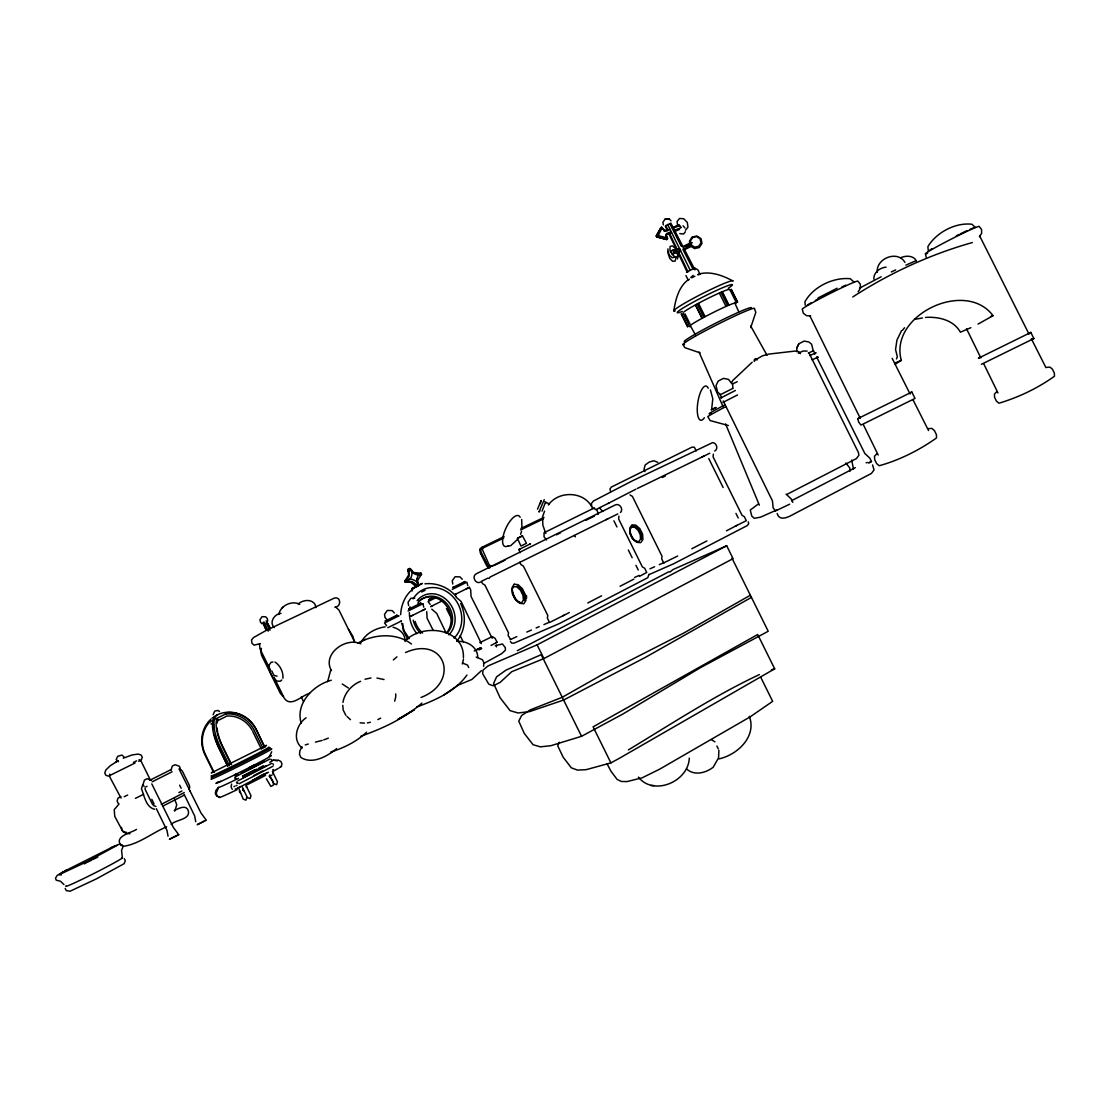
<?xml version="1.0" encoding="UTF-8"?>
<svg xmlns="http://www.w3.org/2000/svg" width="1110" height="1110" viewBox="0 0 1110 1110"><rect width="100%" height="100%" fill="white"/><g stroke="black" fill="none" stroke-linecap="round" stroke-linejoin="round"><path stroke-width="1.5" d="M412.115 591.019L412.129 588.453L422.355 583.388L419.455 584.914M677.697 556.013L663.752 562.867M282.939 678.238C283.425 672.022 280.219 665.431 274.975 662.046M667.915 248.89L667.845 251.859L669.649 255.55L672.285 257.77L674.186 257.243M718.891 750.207L718.572 757.783L713.23 767.204C705.78 773.018 694.194 776.043 686.577 768.952M213.106 714.701L214.743 711.08L217.976 710.469L219.516 711.538M521.95 528.637L521.686 519.438M170.968 770.368L172.3 766.08L175.102 764.707L179.279 766.233L180.32 768.356M877.302 272.352C875.734 258.38 897.671 249.75 904.955 262.404M483.613 666.305L483.891 662.642L482.448 659.729L476.232 657.12M327.63 681.72L330.863 669.538M618.908 516.15L618.672 519.036L642.371 566.905L644.674 568.223L646.755 572.441L639.54 576.326M408.744 569.042L407.869 571.414L408.938 570.901L407.994 569.402L409.729 568.5L410.312 570.096A10.212 8.922 61.3 0 0 421.023 574.591L421.134 573.301L413.863 572.524L409.729 568.5L407.994 569.402L408.633 575.077L404.762 581.224L405.178 582.084L410.436 582.015L416.611 586.857M713.341 454.143L713.12 456.931L742.063 515.345L744.297 516.622L746.308 520.687L735.375 526.182M873.834 279.123C873.501 272.45 879.925 267.676 886.085 267.149M673.812 310.814C675.532 299.714 678.723 286.602 688.366 279.637M537.49 509.185L541.167 500.554L540.32 503.662M259.532 644.105L259.906 648.67L270.327 669.829M542.041 511.127L545.107 503.232M545.62 503.399L545.718 502.497M400.654 614.69C401.14 603.216 406.843 591.547 417.36 586.177M689.31 758.13C688.38 781.565 653.707 796.522 638.389 777.125M281.399 766.635L281.94 763.749L280.788 761.404L278.194 760.114L275.211 760.253M231.629 784.062L231.06 786.976L232.24 789.363M668.719 251.429L668.206 253.746L669.705 258.325L672.618 261.322L675.241 261.003L676.032 257.52M278.776 614.51C280.317 605.644 291.833 600.094 299.769 604.298M677.488 258.921L678.154 256.008L677.322 253.441M667.998 229.451L664.779 230.741L661.421 227.286L656.246 236.083L656.718 237.041L666.735 239.552L665.833 236.194L666.5 233.6L671.314 231.643M667.152 238.844L667.318 237.942L658.161 235.625L656.676 236.666L666.735 239.552L667.721 238.456L666.125 234.973L671.494 232.642M462.315 663.96L463.467 659.187M711.76 408.244L712.8 398.781L710.414 389.929M394.688 701.173L395.687 697.066A17.122 17.038 -58.8 0 0 395.673 693.916M342.948 702.394C344.502 692.917 351.759 684.884 360.57 681.318M416.722 580.808L417.291 578.712M750.735 327.603L755.813 312.312L754.481 308.691A40.099 2.4 -26.8 0 0 714.146 326.146A40.099 2.4 -26.8 0 0 684.509 344.488M261.433 648.351L260.656 650.96L261.502 655.122L280.372 693.431L283.147 696.622M520.59 534.312L521.589 531.302M142.677 784.923L141.442 788.766C144.328 795.773 145.882 807.303 154.637 809.259M544.566 511.127L542.596 516.622L542.846 525.127L545.773 533.521M418.484 583.971L417.596 586.344L411.421 581.487L405.178 582.084L405.303 580.78L405.899 582.001L404.762 581.224L409.035 576.659L408.966 568.875L411.38 569.583A10.254 9.005 61.2 0 1 408.341 580.696L405.733 580.71L406.149 581.571L407.745 579.476A10.254 9.005 62.2 0 1 418.484 583.971L417.415 584.484A10.212 8.922 62.3 0 1 420.426 573.384L421.55 574.161L417.707 580.294L418.345 585.983M896.478 358.932L897.338 356.74L895.548 349.539L896.949 340.104L901.597 330.572M189.644 791.347L189.963 790.584M559.329 742.201L557.747 745.878L563.2 757.256L571.317 767.815L577.464 770.104L586.177 769.66L610.916 762.889L619.658 758.13L774.683 668.817L757.686 634.518L593.101 726.842L610.916 762.889M270.021 755.299L271.7 751.734M796.911 351.69L796.716 348.165L798.853 343.767L804.153 341.089L808.94 342.005L811.618 344.28L813.2 350.58M798.853 343.767L796.716 348.165M218.476 788.031L216.242 792.887L217.047 795.925L219.53 797.438M301.948 746.711L299.811 750.998L299.534 754.62L300.935 757.478C311.813 764.457 325.979 757.02 334.956 749.958A39.502 10.67 14.9 0 0 336.566 748.529M731.49 382.95L732.711 380.536L752.164 362.248M678.21 248.696L672.008 250.499L671.217 251.97L671.994 253.524L673.548 253.635L679.764 251.817M673.548 253.635L674.339 252.178L680.541 250.361M658.161 235.625L662.268 227.467L660.852 227.675L656.246 236.083L661.421 227.286L665.376 231.296L670.176 229.368M174.867 810.952L176.754 804.778L174.492 798.798M858.127 291.777L860.403 288.336L860.305 284.118L857.822 281.121A31.136 1.526 -26.8 0 0 828.115 294.483A31.136 1.526 -26.8 0 0 802.363 309.315L803.251 313.103L806.512 315.684L810.564 315.906M979.395 236.707L981.615 233.391L981.545 229.368L979.159 226.509A30.15 1.374 -27 0 0 946.858 241.37A30.15 1.374 -27 0 0 927.655 253.246M361.111 642.19C365.87 633.394 375.541 628.26 385.17 626.859M629.8 529.664L631.562 527.097L634.712 527.306L638.028 530.205L640.248 534.701L640.525 539.058L638.75 541.611L635.6 541.375L632.298 538.475L630.091 534.007L629.786 528.013L631.937 524.863L635.794 525.113L639.873 528.665L642.607 534.188L642.94 539.529L640.747 542.651L636.89 542.36L632.839 538.808L630.133 533.327M466.977 675.019C455.114 691.572 435.342 700.216 416.736 706.987M281.829 608.488L282.856 607.128M456.612 641.316C465.465 631.049 466.533 615.537 460.65 603.507M488.983 578.49L490.134 577.02L607.919 518.786M217.782 788.114L215.867 790.528L215.312 793.386L216.464 795.731L219.058 797.008M685.453 230.256L687.964 227.148L687.284 222.416L683.815 218.795L679.584 218.42L677.058 221.514L677.724 226.26M685.411 231.754L683.566 234.016L679.778 233.6M243.187 789.335L242.535 790.223M539.835 510.947L538.961 512.029L544.247 499.639M548.312 504.994C558.913 490.093 585.15 491.05 592.685 508.616M281.76 679.944L280.442 681.179L277.111 681.138C271.894 677.738 268.717 671.189 269.161 665.001L271.145 662.281L272.921 662.004M671.023 220.807L669.205 218.948L665.237 218.961L662.906 222.264L663.322 224.872M902.444 330.294L904.553 327.741M481.462 670.634L471.861 679.486L457.264 685.55M816.585 356.893L864.87 453.532L869.754 458.069L871.461 461.51L868.728 463.147M564.352 615.065L549.547 622.516L547.396 618.173L547.771 615.439L523.407 566.128L520.881 564.518L519.744 562.215M876.733 453.796L874.486 456.307L874.694 459.637L876.636 463.55L879.175 465.742C899.266 460.262 919.649 449.98 936.576 437.881L936.368 434.537L934.412 430.597L931.859 428.391L928.446 428.627M996.586 391.788L994.407 394.203L994.588 397.394L996.447 401.126L998.889 403.208C1018.245 397.546 1038.141 388.028 1054.5 376.193L1054.32 372.988L1052.447 369.228L1049.991 367.132L1046.688 367.368M488.927 568.209L486.638 565.67L480.339 552.919L479.728 549.561L481.782 547.369L504.134 536.56M479.728 549.561L482.67 546.883M620.49 512.529C623.834 509.407 619.574 502.761 615.273 504.939L476.273 573.787C471.417 576.229 475.524 584.554 480.408 582.167M366.55 732.225C356.56 741.799 343.781 747.89 330.697 752.067M517.385 539.571L510.739 545.62L508.033 546.245M306.069 717.754C296.606 724.386 291.916 740.065 302.239 748.057M487.942 578.102L481.393 581.349L482.489 583.569L484.945 585.137L508.505 632.825L508.13 635.475L510.572 639.332M117.133 845.362L87.51 861.416L59.246 874.652L61.355 874.93M690.795 277.514L693.237 275.391M421.939 703.074C404.47 718.406 382.575 728.59 360.805 736.249M393.342 659.923L396.908 656.856M723.221 400.918L772.449 500.874L773.115 507.686L775.349 510.85M714.687 451.09C718.545 449.148 716.699 442.932 712.717 442.571L631.992 481.032L593.434 501.026L591.422 503.44L591.685 506.34M119.089 803.945L114.233 809.648L114.746 816.336L122.863 831.473L125.832 833.277L129.967 833.763M693.93 268.745L694.735 268.12L697.802 269.744L700.063 274.309L697.732 274.892M669.843 572.066L673.146 569.499L726.703 545.773L733.086 558.649L543.9 658.577L511.738 671.689L500.138 682.4L493.201 685.8L488.788 684.162L482.614 673.659L483.114 670.01L488.025 665.944L537.115 644.827L726.703 545.773M685.938 275.571L688.2 280.136L689.352 279.248M978.007 324.106L993.048 315.712C965.242 278.457 888.666 315.434 901.306 360.403L895.243 364.246M628.357 749.916C671.384 723.97 713.841 695.97 759.393 674.575M663.586 230.117L664.224 231.13L667.429 229.839M678.654 225.316L681.082 227.161M298.174 604.02C302.711 599.858 311.577 598.595 315.184 604.617L315.878 607.683M443.903 694.943L456.82 686.063M118.146 760.725L110.195 765.775L105.811 770.049L104.756 773.046L105.866 775.307L108.447 776.154L135.101 763M593.767 508.283L597.208 510.503L598.179 514.332M406.246 639.818C424.187 623.168 464.521 628.482 463.411 657.717M213.203 771.603L211.288 772.949L266.525 745.407L264.291 746.128M682.539 245.796L670.884 223.193L665.778 225.594L667.984 230.172M721.694 397.852L720.182 394.771L732.836 388.403M179.515 769.896L200.979 812.964L206.335 820.234L197.191 824.716L204.254 821.025M63.409 871.78L57.137 875.457L55.5 878.218L56.194 880.174L60.481 881.243L63.978 884.559M178.71 834.678L169.511 839.202L178.71 834.678L173.313 827.352L151.792 783.91M814.338 353.743L816.058 352.758L809.87 355.533M481.476 641.76L479.936 642.621L492.299 636.543L495.129 638.375L497.044 642.246L491.022 645.451M750.374 595.224L683.316 633.297L603.105 674.145L562.257 697.274L530.358 709.845L521.644 715.492L518.759 721.139L524.308 733.474L533.077 744.713L540.265 746.836L550.824 745.726L581.543 736.305L622.835 714.049L700.354 667.734L768.217 631.257L732.031 558.219M816.474 358.044L818.195 357.073L812.02 359.862M859.487 288.184L881.132 276.778M1028.512 333.486L1030.829 332.431L1033.868 338.536L981.407 364.302M517.44 538.364L522.463 535.866L526.459 543.303L520.923 546.037L517.44 538.364L522.463 535.866M754.453 359.682L755.133 359.363L754.3 361.416L754.453 359.682L755.882 358.946L757.297 359.793L755.188 359.265L755.882 358.946M757.436 358.669L762.542 355.81L768.73 354.104L795.107 351.065L798.812 351.703L800.393 353.646M64.588 871.128L112.609 846.999M61.286 872.973L66.447 870.101M758.269 504.051L750.249 510.073L751.817 516.136L754.328 518.314L760.558 517.163L776.833 509.934M751.442 597.374L645.631 657.245L563.616 700.035L529.761 711.552L518.12 712.995L510.1 710.65L500.083 697.718L493.589 683.455L496.614 676.822L506.104 670.052L541.208 654.664L581.543 736.305M334.832 607.239C341.755 606.906 340.895 595.792 334.082 598.193L266.039 630.522L253.566 637.542L251.512 639.971L251.956 643.259L254.079 645.188L260.323 643.578M1030.829 332.431L978.396 358.239L980.31 357.212M420.149 573.828L421.134 573.301L421.55 574.161L416.222 573.884M520.146 552.697L518.911 549.547L530.469 543.831L529.609 544.288M396.548 615.453L397.2 615.093L384.99 621.142L386.696 620.323M420.329 603.396L421.051 603.008L408.549 609.196L410.242 608.391M120.948 796.591L117.882 798.284L117.119 801.142L118.368 803.696M911.851 392.038L857.725 418.678L858.71 422.133L860.874 425.019L862.373 424.422L915.015 398.435L911.851 392.038L910.075 392.815M398.171 616.244L398.962 615.828L384.504 622.974L386.641 625.749M408.05 611.069L422.841 603.757L423.77 607.212M421.98 604.201L422.841 603.757M464.299 581.848L465.09 581.432L452.741 587.537L454.323 586.788M857.725 418.678L860.333 417.291M452.256 589.396L466.866 582.167L467.768 585.581M818.098 297.91L837.107 288.239M118.284 760.655L115.565 762.071M421.023 697.468C460.706 682.248 445.152 634.892 405.552 652.513M517.288 650.696L668.789 571.775M691.794 277.819L694.86 276.224M258.394 777.014L264.444 773.864M237.415 788.086L240.454 786.504M252.567 780.219L266.705 772.949M791.555 500.707L855.311 467.657M239.635 787.184L268.467 772.227M166.639 826.825C152.084 832.819 138.459 844.599 122.544 846.403M171.204 824.452C175.352 819.638 190.393 819.915 188.367 810.994C186.397 804.015 178.294 808.579 174.256 810.619M483.544 663.572L501.609 653.693L505.452 650.169L505.272 647.532L502.4 643.994L495.24 645.715M377.858 719.599L380.675 718.128M242.521 776.098L254.814 769.757M243.09 777.569L266.15 765.664M237.97 780.802L271.797 763.333M691.808 548.742L706.876 540.945M726.467 530.816L737.012 525.363M253.496 775.737L262.709 770.964M563.159 615.717L569.305 612.526M587.773 602.98L601.606 595.82M620.06 586.274L633.907 579.115M239.163 783.743L272.963 766.247M235.181 776.334L238.261 774.752M241.342 773.17L264.416 761.293M236.208 776.389L270.063 758.962M136.488 829.406C131.466 832.875 113.359 836.163 121.226 845.598M787.254 494.227L856.407 458.596L858.876 455.294L858.474 452.616L809.024 353.008M161.269 804.361L184.246 792.596M162.615 806.235L184.08 795.232M84.207 863.871L86.705 862.595M608.03 503.482L635.836 489.219M400.696 621.364L401.487 620.962L387.792 627.719M178.89 792.582L181.943 791.014M492.174 638.208L471.056 596.5L470.695 589.923L469.419 587.343L466.214 588.938M682.803 246.711L690.378 242.882M683.177 247.322L692.279 242.715M686.23 246.129L690.781 243.825M683.94 248.876L691.53 245.046M684.343 249.819L691.932 245.99M789.682 504.19L774.877 511.238M152.112 781.842L172.092 771.783M149.85 780.261L171.398 769.424M143.62 794.261L135.406 798.367M87.94 861.957L91.742 860.056M361.208 641.427C376.72 633.865 397.311 633.13 411.519 644.05M138.611 761.252L141.372 759.864L142.26 757.311L141.15 755.05L138.167 754.078L132.159 754.939L123.238 758.213M309.551 693.32C302.017 695.248 291.25 707.611 284.479 698.551L274.059 677.391M701.284 457.403L709.748 453.213M556.54 534.784L560.606 532.758M422.341 610.542L425.435 609.001L410.631 616.314L412.629 615.342M434.496 596.819L428.543 599.802L430.125 599.039M606.102 519.674L617.798 513.916M209.734 721.833L208.999 722.208L214.854 719.322M227.245 713.189L227.939 712.842L216.061 718.711M133.464 762.39L136.613 760.822M225.691 716.699L217.366 720.82M435.106 598.082L428.058 601.606L430.153 604.353M357.67 643.148L365.37 639.36M637.279 488.511L642.898 485.791M608.877 503.052L599.386 507.797L602.785 511.46M442.973 600.51L430.555 606.67L432.428 605.755M213.453 722.749L210.928 723.997M585.733 520.34L594.336 516.164M494.394 565.379L505.106 560.148M93.004 859.431L97.805 857.073M421.689 591.977L425.047 590.34M643.481 485.542L704.462 455.849M600.524 507.603L596.167 509.393M662.337 477.48L665.417 475.982M456.668 593.656L454.809 594.558L469.419 587.343M414.96 585.789L416.028 585.261A10.226 8.991 62.2 0 0 412.462 581.82M416.292 586.482L412.129 588.453M808.344 353.063L813.519 350.746L815.059 353.826M520.992 528.429L543.983 517.371M503.69 538.072L483.752 547.674L482.267 549.284L489.01 564.477L490.689 566.322L492.868 566.128M520.548 529.942L543.539 518.869M970.861 327.686L960.4 332.209C953.587 319.944 938.533 316.544 925.518 317.418M124.195 796.702L127.65 795.038M516.83 636.599L510.212 639.679M410.312 570.096L411.38 569.583M476.412 649.78L480.505 647.824M145.84 786.879L147.047 786.31M474.275 650.946L481.213 647.713M518.911 549.547L520.271 548.909M732.558 383.907L737.248 381.715M798.326 353.23L803.016 351.037L807.15 351.065M891.316 271.95L895.687 269.91M737.567 394.938L722.957 402.417M594.377 507.881L544.053 532.731L544.053 536.838L546.495 539.946M113.4 846.666L119.339 844.211L122.044 844.752L123.154 846.486L121.545 850.274L122.364 857.766M735.375 390.484L720.765 397.99M110.57 847.929L115.69 845.64M649.905 568.833L654.609 566.752M659.298 564.671L663.988 562.59M634.601 577.45L639.207 575.41M1031.537 339.549L1033.868 338.536M648.989 574.619L673.673 563.769L747.377 525.516L748.681 523.754L748.223 521.839M905.899 265.137L916.152 260.656M526.792 632.062L531.468 630.022M536.144 627.982L539.252 626.623M543.928 624.583L548.604 622.543M478.882 649.905L481.698 648.698M869.366 462.398L871.461 461.51M272.658 769.91L273.56 769.549M233.891 786.601L234.765 786.241M236.083 785.7L236.971 785.353M672.799 227.508L679.223 224.928M672.23 227.911L677.044 225.968M673.395 228.063L679.806 225.483M674.519 230.353L680.943 227.758M674.63 230.741L677.835 229.451M674.131 231.74L679.514 229.395M235.126 789.113L236.014 788.766M237.332 788.225L238.22 787.878M271.95 775.279C264.582 775.418 274.67 778.79 273.393 785.145L270.84 786.435L266.386 778.762M894.826 362.984L901.306 360.403M331.238 680.25C313.284 684.981 295.08 703.629 301.212 723.318M719.003 758.879C737.47 754.842 757.02 736.457 749.305 716.283M688.158 271.756L686.521 272.158L694.735 268.12M495.976 642.621L497.044 642.246M990.55 316.558L993.048 315.712M771.408 669.829L774.683 668.817M672.008 250.499L679.764 248.806M65.199 888.472L66.212 890.539L69.999 891.247L96.181 878.981L124.154 863.663L125.291 860.722L124.292 858.682M900.821 257.673C906.024 255.425 913.363 255.314 916.43 260.919M666.402 225.843L665.265 226.149L667.457 230.741M281.01 613.344C274.531 613.719 268.662 622.599 274.392 627.594M315.448 742.118L322.205 740.398M698.121 274.295C709.803 270.576 722.804 275.46 733.127 281.08A33.231 2.525 -26.9 0 0 699.466 295.121A33.231 2.525 -26.9 0 0 675.199 310.98M866.119 462.787L867.507 462.468M367.368 722.929L370.365 722.263M365.023 679.209L371.004 677.974M914.709 319.347L922.424 317.973M658.133 235.556L656.815 235.695L657.287 236.652L667.304 239.15L666.069 235.417M126.193 832.139C123.321 833.235 121.379 829.836 121.489 827.38M414.738 598.179L410.908 598.235L408.05 602.286L408.591 605.588M424.963 583.818C436.577 582.528 448.509 587.343 456.016 596.32M669.205 218.948L665.237 218.961M650.779 785.505L654.081 785.575M457.459 641.427C467.033 640.65 477.855 647.061 477.73 657.522M360.098 722.804L364.427 723.137M376.97 678.043L384.018 679.542M274.031 760.239L277.292 760.877M277.042 676.143L274.031 675.504L271.728 670.842M728.382 425.519L710.192 420.593L707.791 416.666A49.908 1.221 -26.5 0 1 725.69 406.69M700.105 352.869L684.939 347.707L682.886 344.475M657.8 462.301L653.762 460.733L649.128 462.135L645.201 464.965L644.008 469.114L644.938 471.611M393.065 627.261C399.586 628.787 405.566 634.365 405.081 641.455M462.62 663.086L467.504 665.07L468.697 667.485M360.805 643.842C345.737 636.738 321.817 654.109 331.432 670.579M544.83 501.775L549.297 503.926M118.451 761.682L116.175 759.476L117.688 756.326L121.989 755.05L124.237 757.256M711.246 739.579L714.951 741.855M335.608 607.004L338.952 610.056L354.936 642.482M690.42 245.934L694.513 248.571L699.3 247.53L701.992 243.409L700.993 238.622L696.913 235.986L692.113 237.041L689.435 241.161L690.087 244.339M630.022 494.894L632.423 496.447L662.032 556.263L661.685 558.871L663.752 563.02M342.269 684.01L348.346 687.978M151.459 780.219L147.228 778.693L144.411 780.08L143.051 784.423L144.106 786.56M456.085 597.152L461.08 601.44L481.351 643.536M431.804 609.196L436.688 613.386L446.234 633.213M720.376 394.452L717.629 392.108L716.005 385.642L718.17 381.132L720.529 379.814L723.581 378.399L728.465 379.356L732.628 384.56L732.836 388.181M845.875 463.009L849.774 467.962L849.982 471.292M975.44 227.453L971.902 224.234C955.294 222.347 936.41 232.434 927.891 246.614L928.349 251.373M853.979 282.093L850.302 278.721C833.332 277.056 813.241 286.657 804.903 301.837L805.222 305.139M139.097 759.587L141.317 761.64L150.35 779.997M347 716.463L350.441 719.668M574.189 535.533L575.424 536.824M462.26 579.295L459.984 576.881L455.086 576.728L452.242 580.724L452.769 583.999M394.369 612.984L392.121 610.597L387.307 610.431L384.518 614.371L385.045 617.618L387.293 620.004M262.085 623.862L260.42 622.072L260.004 619.63L262.057 616.66L265.637 616.799L267.316 618.589L267.718 621.031M489.829 567.751L487.54 565.212L481.227 552.447L480.616 549.089M488.677 567.335L480.713 552.752M683.066 225.788L684.953 227.966M121.045 798.118L109.904 777.194L109.626 774.156M348.512 629.287L352.938 636.335L353.923 640.248M786.046 494.13L791.069 498.792L792.831 502.344M409.188 638.625L404.484 631.354L401.57 623.182M266.15 620.865L270.341 628.288M266.955 622.419L270.285 628.357M750.707 326.035L766.996 355.228M690.254 325.521L695.72 335.47M266.025 622.779L269.98 630.313M607.059 763.736L610.875 771.103L617.132 779.442L621.35 781.468L626.942 781.593L642.149 777.832L659.742 769.119L749.971 716.977L772.657 701.34L760.85 677.488M684.093 248.806L694.971 269.897M676.545 235.82L681.942 246.392M669.76 223.499L681.276 246.156M682.817 249.181L692.806 268.828M1029.053 334.193L979.686 235.986M1031.37 338.786L1045.981 367.688M913.183 400.127L928.529 430.527M446.442 608.571L451.021 617.632M460.192 635.766L463.258 641.816M433.219 630.383L427.1 618.298L426.726 611.624M407.772 639.235L403.124 630.036L402.75 623.529M892.163 358.377L910.089 393.994M872.571 464.951L874.056 469.932L871.405 473.443L795.398 513.25C790.417 515.845 779.775 522.699 777.194 513.486M853.479 468.989L851.675 460.067M731.296 289.308L737.65 302.114M731.06 289.571L737.415 302.364M729.991 289.876L736.346 302.683M722.319 291.805L728.743 304.75M722.097 292.069L728.507 305.014M721 292.388L727.425 305.333M719.446 293.22L725.871 306.166M673.562 250.61L674.339 252.178M698.565 303.488L704.975 316.433M697.219 304.057L703.643 317.016M695.679 304.903L702.103 317.849M695.471 305.153L701.895 318.098M684.981 313.839L689.934 323.801M682.955 312.992L689.31 325.813M681.429 313.811L687.784 326.631M681.249 314.061L687.589 326.853M667.637 224.498L690.156 270.077M708.777 458.569L723.123 487.512M735.944 513.417L738.219 517.981M610.653 491.577L609.931 489.024L611.346 487.068L691.932 447.177L694.374 447.219L696.206 450.938M613.913 520.826L616.952 526.972M628.343 550.005L632.145 557.692M635.947 565.365L638.222 569.971M537.115 644.827L543.9 658.577M510.406 641.524L511.682 643.106L513.902 643.189L559.62 623.459L647.81 577.672L648.92 574.356M420.426 573.384L421.023 574.591M809.759 315.615L860.333 418.47M407.745 579.476L408.341 580.696M345.862 715.395L343.212 710.025L342.754 705.336M254.329 730.699L263.042 748.39M252.747 731.545L261.419 749.167M231.532 764.429L222.777 746.641A26.959 10.517 64.3 0 1 218.046 733.752M231.282 764.61L222.486 746.739A29.124 11.183 64.1 0 1 216.88 718.6M229.409 765.567L220.585 747.627A30.511 11.641 64 0 1 217.491 714.757M219.267 748.334L227.786 766.344L218.975 748.431A29.734 11.419 64 0 1 213.855 718.489M238.9 788.391L243.201 799.144L245.99 800.157L246.864 797.313M205.392 754.661L214.05 772.269M213.661 772.407L204.989 754.786A30.511 28.499 63.6 0 1 210.928 719.169M966.533 328.768L980.851 357.919M983.849 364.038L997.987 392.954M863.33 424.617L878.19 455.031M179.653 785.172L181.166 788.266M184.177 794.441L194.708 816.044L195.721 821.719M151.82 799.339L154.096 804.001M156.371 808.677L166.999 830.46L168.026 836.191M301.296 697.011L303.488 701.506M669.441 233.239L676.795 248.515M678.265 251.568L687.812 271.423M668.914 233.808L676.198 249.112M678.39 253.69L687.145 272.061M269.675 775.196L273.795 783.632L276.598 784.701L277.472 781.87L272.505 771.505M246.85 787.24L250.985 795.717L250.111 798.576L247.322 797.563L242.23 786.934M716.921 746.031L718.239 748.82M263.902 621.919L268.218 631.174M245.976 785.269L246.919 787.379M734.834 302.961L738.802 311.896M723.221 407.009L699.023 352.064M759.351 505.147L725.593 423.937M263.611 624L266.289 630.272L262.903 622.488M243.215 789.751L243.673 790.847M235.722 777.777L236.152 778.845M237.484 782.189L237.915 783.258M234.696 777.708L235.126 778.776M236.458 782.12L236.888 783.188M239.316 790.944L239.996 792.623M271.284 759.462L271.7 760.516M273.018 763.833L273.435 764.887M925.407 253.788L926.253 257.409M272.824 772.435L272.935 774.045M246.309 786.213L246.42 787.392M496.378 645.077L496.503 646.922M121.961 857.753A31.788 1.193 -26.8 0 1 93.448 873.709A31.788 1.193 -26.8 0 1 66.253 885.836M155.955 806.387A4.634 4.426 73.1 0 1 152.209 803.793L145.577 790.32A4.634 4.426 70.8 0 1 145.091 787.975M178.918 769.036A4.593 4.357 69.5 0 1 182.609 771.616L189.158 784.937A4.593 4.357 71.5 0 1 188.977 789.487M305.25 744.935A32.148 5.023 -2.4 0 1 308.275 744.061M328.31 738.095A22.519 8.214 -16.9 0 1 323.759 739.87M807.303 305.111A27.278 1.346 -26.8 0 1 811.091 302.822M815.337 300.435A27.278 1.346 -26.8 0 1 818.611 298.659M841.824 286.99A27.278 1.346 -26.8 0 1 845.751 285.187M929.958 250.027A26.418 1.221 -27 0 1 932.053 248.723M956.293 235.82A26.418 1.221 -27 0 1 959.331 234.335M960.774 233.627A26.418 1.221 -27 0 1 967.157 230.616M970.071 229.312A26.418 1.221 -27 0 1 973.664 227.827M852.771 296.953A877.178 608.974 78.4 0 1 972.346 242.549M226.093 716.13A26.959 25.294 62.7 0 1 252.15 730.269M205.461 754.634A29.137 27.25 63.3 0 1 210.165 721.486M225.275 714.091A29.137 27.25 63.3 0 1 254.412 730.658M212.052 718.198A30.511 28.499 63.6 0 1 256.174 729.7L264.874 747.46L256.368 729.589A29.706 27.778 63.5 0 0 226.468 712.773M217.713 732.225A26.959 10.517 64.3 0 1 217.074 727.938M217.13 723.068A26.959 10.517 64.3 0 1 218.198 719.488M219.322 748.32A27.57 10.739 64.2 0 1 216.45 741.619M215.867 739.954A27.57 10.739 64.2 0 1 214.466 735.07M213.467 729.09A27.57 10.739 64.2 0 1 213.55 724.122M268.648 747.224A32.315 0.749 -26.5 0 1 240.426 762.251A32.315 0.749 -26.5 0 1 211.413 775.765M269.175 756.354A30.913 0.832 -26.6 0 1 244.269 770.104A30.913 0.832 -26.6 0 1 218.351 781.759M254.037 765.067A28.125 0.763 -26.6 0 1 248.959 767.662M237.068 773.573A28.125 0.763 -26.6 0 1 234.557 774.808M220.71 781.26A28.125 0.763 -26.6 0 1 218.975 781.69M273.324 759.837A30.913 0.902 -26.6 0 1 269.758 762.306M263.417 765.733A30.913 0.902 -26.6 0 1 258.505 768.3M257.187 768.994A30.913 0.902 -26.6 0 1 242.84 776.237M238.525 778.36A30.913 0.902 -26.6 0 1 218.601 787.212M280.525 766.538A34.493 1.152 -26.6 0 1 278.971 767.981M277.916 768.606A34.493 1.152 -26.6 0 1 272.56 771.616M265.554 775.363A34.493 1.152 -26.6 0 1 246.614 784.992M237.193 789.612A34.493 1.152 -26.6 0 1 219.516 797.105M271.215 749A33.869 0.819 -26.5 0 1 241.675 764.804A33.869 0.819 -26.5 0 1 211.261 778.929M267.552 748.903A32.939 0.777 -26.5 0 1 240.953 763.389A32.939 0.777 -26.5 0 1 213.411 775.918M422.591 632.964A21.326 18.676 64.1 0 1 415.126 621.42M417.818 603.146A21.326 18.676 64.1 0 1 445.887 602.688A21.326 18.676 64.1 0 1 446.9 633.283M420.718 633.477A23.643 20.715 64.1 0 1 413.184 620.185M417.124 600.663A23.643 20.715 64.1 0 1 448.024 601.287A23.643 20.715 64.1 0 1 448.815 634.837M418.567 601.384A21.284 18.662 64.1 0 1 445.027 604.09A21.284 18.662 64.1 0 1 446.553 632.783M416.916 633.685A29.096 25.474 64.1 0 1 409.382 612.623M409.576 609.667A29.096 25.474 64.1 0 1 410.048 606.781M413.114 598.887A29.096 25.474 64.1 0 1 451.728 595.515A29.096 25.474 64.1 0 1 454.059 638.097M526.417 595.584A9.268 4.815 63.3 0 1 526.529 598.276M519.799 602.494A9.268 4.815 63.3 0 1 512.612 591.921M517.038 586.038A9.268 4.815 63.3 0 1 522.796 592.227A9.268 4.815 63.3 0 1 524.17 600.468M508.227 545.829A16.83 6.424 -65.5 0 1 505.3 529.609A16.83 6.424 -65.5 0 1 520.16 517.302M636.876 541.513A8.353 4.787 63.2 0 1 630.466 528.568M632.117 526.529A8.353 4.787 63.2 0 1 639.055 530.081A8.353 4.787 63.2 0 1 641.205 539.488M704.351 417.776A17.288 5.619 -81.3 0 1 697.579 414.349A17.288 5.619 -81.3 0 1 700.479 392.288A17.288 5.619 -81.3 0 1 708.222 388.236M682.331 311.466A30.913 2.303 -26.9 0 1 686.035 306.221A30.913 2.303 -26.9 0 1 722.402 287.823A30.913 2.303 -26.9 0 1 728.243 288.239M690.42 326.465A26.182 1.734 -26.8 0 1 689.379 326.396M690.628 325.175A26.182 1.734 -26.8 0 1 717.018 310.633A26.182 1.734 -26.8 0 1 736.124 303.016M683.857 311.952A26.376 1.929 -26.9 0 1 719.363 292.998M720.57 292.471A26.376 1.929 -26.9 0 1 729.728 289.654M685.702 341.575A37.629 2.289 -26.8 0 1 713.494 324.314A37.629 2.289 -26.8 0 1 751.359 307.969M710.83 413.281A47.439 1.207 -26.5 0 1 724.58 405.011M677.627 252.913L677.558 256.452L675.282 257.09L672.147 254.426L669.982 250.027L670.065 246.475L672.341 245.851L675.477 248.515L677.627 252.913M514.152 584.235L512.085 587.537L512.64 593.295L515.609 599.303L519.869 603.313L523.809 603.784L525.918 600.51L525.363 594.724L522.366 588.661L518.079 584.651L514.152 584.235M513.708 586.593L512.001 589.313L512.459 594.058L514.915 599.025L518.439 602.328L521.672 602.716L523.407 600.01L522.949 595.251L520.479 590.256L516.941 586.94L513.708 586.593M692.696 237.484L690.434 240.939L691.266 244.949L694.693 247.155L698.717 246.281L700.965 242.826L700.133 238.816L696.705 236.597L692.696 237.484M414.085 709.914L398.018 719.336L414.085 709.914M711.316 409.756L715.839 407.564L711.316 409.756"/></g></svg>
